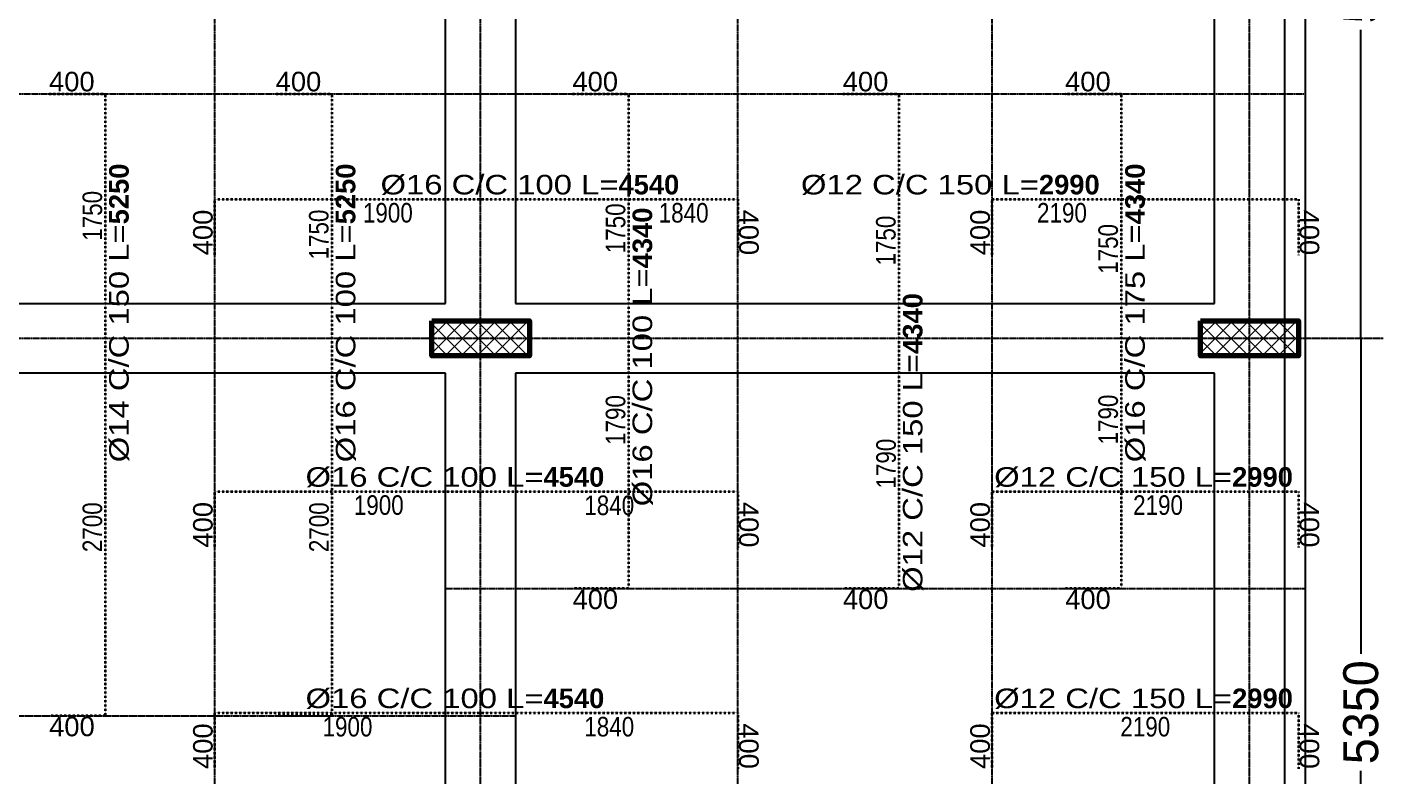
# Model space of a CAD drawing. Header units: millimetres. Extents: x 2103 to 24010, y 2231 to 32064.
# Drawn here: x 14304 to 24010, y 9620 to 14976 of the extents above; entities that cross this region are included whole.
import ezdxf

# ---------------------------------------------------------------- set-up
doc = ezdxf.new("R2010")
doc.units = ezdxf.units.MM
doc.linetypes.add('CENTER', pattern=[2, 1.25, -0.25, 0.25, -0.25])
doc.linetypes.add('HIDDEN', pattern=[0.375, 0.25, -0.125])
for name, color, linetype, lineweight in [('A- Hatch', 8, 'Continuous', 0), ('BAR N', 104, 'HIDDEN', 35), ('DIM2', 8, 'Continuous', 0)]:
    doc.layers.add(name, color=color, linetype=linetype, lineweight=lineweight)
for name, color, linetype in [('ConcreteEdges', 3, 'Continuous'), ('DIM', 1, 'Continuous'), ('GRIDLINES', 9, 'Continuous'), ('TEXT', 2, 'Continuous'), ('TREES', 3, 'Continuous')]:
    doc.layers.add(name, color=color, linetype=linetype)
doc.styles.add('style5', font='')
doc.styles.add('yonas', font='')
doc.styles.get('style5').set_extended_font_data('Tempus Sans ITC')
doc.styles.get('yonas').set_extended_font_data('Tw Cen MT')
doc.dimstyles.new('detail 20', dxfattribs={"dimtxt": 200, "dimasz": 3, "dimexe": 7, "dimexo": 7, "dimgap": 5, "dimtad": 0, "dimtoh": 1, "dimdec": 0, "dimzin": 0, "dimdsep": 46, "dimtxsty": 'yonas', "dimblk": 'ARCHTICK', "dimcen": 0.03, "dimdle": 7, "dimclrd": 13, "dimclrt": 1, "dimadec": 0, "dimazin": 0, "dimtfac": 1, "dimtdec": 0, "dimtofl": 0, "dimtmove": 0, "dimatfit": 3, "dimldrblk": 'ARCHTICK', "dimfxl": 10, "dimfxlon": 1, "dimtolj": 1, "dimtzin": 0, "dimarcsym": 1})
doc.dimstyles.new('DIM 25. Beam', dxfattribs={"dimtxt": 140, "dimasz": 75, "dimexe": 75, "dimexo": 20, "dimgap": 20, "dimtad": 1, "dimdec": 0, "dimrnd": 10, "dimzin": 0, "dimdsep": 46, "dimtxsty": 'style5', "dimblk": 'OBLIQUE', "dimcen": 0, "dimdle": 75, "dimse1": 1, "dimse2": 1, "dimsd1": 1, "dimsd2": 1, "dimclrd": 1, "dimclre": 1, "dimclrt": 2, "dimadec": 0, "dimazin": 0, "dimtfac": 1, "dimtdec": 0, "dimtix": 1, "dimtmove": 2, "dimatfit": 2, "dimldrblk": 'OPEN', "dimfxl": 75, "dimtolj": 1, "dimtzin": 0, "dimarcsym": 0})

# ---------------------------------------------------------------- blocks, each defined once
blk = doc.blocks.new('*D560')
at = {"layer": 'Defpoints', "color": 0}
for p in [(15648.3, 10069.8), (17544, 10069.8), (15648.3, 9880.6)]:
    blk.add_point(p, dxfattribs=at)
at = {"layer": 'TEXT', "color": 2, "insert": (16596.1, 9970.6), "char_height": 140, "attachment_point": 5, "style": 'style5'}
blk.add_mtext('\\A1;{\\fTechnic|b0|i0|c2|p2;1900}', dxfattribs=at)
blk = doc.blocks.new('_Oblique')
at = {"color": 0, "linetype": 'ByBlock', "lineweight": -2}
blk.add_line((-0.5, -0.5), (0.5, 0.5), dxfattribs=at)
blk = doc.blocks.new('_OPEN')
at = {"color": 0, "linetype": 'ByBlock'}
for p, q in [((-1, 0.17), (0, 0)), ((0, 0), (-1, -0.17)), ((0, 0), (-1, 0))]:
    blk.add_line(p, q, dxfattribs=at)
blk = doc.blocks.new('*D561')
at = {"layer": 'Defpoints', "color": 0}
for p in [(17548.9, 10069.8), (19388.3, 10069.8), (19388.3, 9880.6)]:
    blk.add_point(p, dxfattribs=at)
at = {"layer": 'TEXT', "color": 2, "insert": (18468.6, 9970.6), "char_height": 140, "attachment_point": 5, "style": 'style5'}
blk.add_mtext('\\A1;{\\fTechnic|b0|i0|c2|p2;1840}', dxfattribs=at)
blk = doc.blocks.new('*D562')
at = {"layer": 'Defpoints', "color": 0}
for p in [(15648.3, 10069.8), (15648.3, 9669.8), (15648.3, 9669.8)]:
    blk.add_point(p, dxfattribs=at)
at = {"layer": 'DIM', "color": 2, "insert": (15562.5, 9832.2), "char_height": 140, "attachment_point": 5, "rotation": 90, "style": 'style5'}
blk.add_mtext('\\A1;{\\fArial|b0|i0|c0|p34;400}', dxfattribs=at)
blk = doc.blocks.new('*D563')
at = {"layer": 'Defpoints', "color": 0}
for p in [(19388.3, 10069.8), (19392.3, 9668.6), (19547.6, 9669.8)]:
    blk.add_point(p, dxfattribs=at)
at = {"layer": 'DIM', "color": 2, "insert": (19466.1, 9832.9), "char_height": 140, "attachment_point": 5, "rotation": 270.45534, "style": 'style5'}
blk.add_mtext('\\A1;{\\fArial|b0|i0|c0|p34;400}', dxfattribs=at)
blk = doc.blocks.new('*D564')
at = {"layer": 'Defpoints', "color": 0}
for p in [(15248.3, 10069.8), (19788.3, 10083.5), (19788.3, 10083.5)]:
    blk.add_point(p, dxfattribs=at)
at = {"layer": 'TEXT', "color": 2, "insert": (17364.6, 10171.8), "char_height": 140, "attachment_point": 5, "style": 'style5'}
blk.add_mtext('\\A1;{\\fArial|b0|i0|c0|p34;\\W1.2;\\C1;%%C16 C/C 100 L=\\fArial|b1|i0|c0|p34;\\W1;4540}', dxfattribs=at)
blk = doc.blocks.new('*D565')
at = {"layer": 'Defpoints', "color": 0}
for p in [(21208.3, 10069.8), (23398.3, 10069.8), (23398.3, 9880.6)]:
    blk.add_point(p, dxfattribs=at)
at = {"layer": 'TEXT', "color": 2, "insert": (22303.3, 9970.6), "char_height": 140, "attachment_point": 5, "style": 'style5'}
blk.add_mtext('\\A1;{\\fTechnic|b0|i0|c2|p2;2190}', dxfattribs=at)
blk = doc.blocks.new('*D566')
at = {"layer": 'Defpoints', "color": 0}
for p in [(21208.3, 10069.8), (21208.3, 9669.8), (21208.3, 9669.8)]:
    blk.add_point(p, dxfattribs=at)
at = {"layer": 'DIM', "color": 2, "insert": (21122.5, 9832.2), "char_height": 140, "attachment_point": 5, "rotation": 90, "style": 'style5'}
blk.add_mtext('\\A1;{\\fArial|b0|i0|c0|p34;400}', dxfattribs=at)
blk = doc.blocks.new('*D567')
at = {"layer": 'Defpoints', "color": 0}
for p in [(23398.3, 10069.8), (23402.3, 9668.6), (23557.6, 9669.8)]:
    blk.add_point(p, dxfattribs=at)
at = {"layer": 'DIM', "color": 2, "insert": (23476.1, 9832.9), "char_height": 140, "attachment_point": 5, "rotation": 270.45534, "style": 'style5'}
blk.add_mtext('\\A1;{\\fArial|b0|i0|c0|p34;400}', dxfattribs=at)
blk = doc.blocks.new('*D568')
at = {"layer": 'Defpoints', "color": 0}
for p in [(20808.3, 10069.8), (23798.3, 10083.5), (23798.3, 10083.5)]:
    blk.add_point(p, dxfattribs=at)
at = {"layer": 'TEXT', "color": 2, "insert": (22290.8, 10171.8), "char_height": 140, "attachment_point": 5, "style": 'style5'}
blk.add_mtext('\\A1;{\\fArial|b0|i0|c0|p34;\\W1.2;\\C1;%%C12 C/C 150 L=\\fArial|b1|i0|c0|p34;\\W1;2990}', dxfattribs=at)
blk = doc.blocks.new('*D629')
at = {"layer": 'Defpoints', "color": 0}
for p in [(20539.8, 14499.9), (20539.8, 14499.9), (20539.8, 12752.3)]:
    blk.add_point(p, dxfattribs=at)
at = {"layer": 'TEXT', "color": 2, "insert": (20448.2, 13449.1), "char_height": 140, "attachment_point": 5, "rotation": 90, "style": 'style5'}
blk.add_mtext('\\A1;{\\fTechnic|b0|i0|c2|p2;1750}', dxfattribs=at)
blk = doc.blocks.new('*D630')
at = {"layer": 'Defpoints', "color": 0}
for p in [(20539.8, 12747.4), (20539.8, 10959.9), (20539.8, 10959.9)]:
    blk.add_point(p, dxfattribs=at)
at = {"layer": 'TEXT', "color": 2, "insert": (20449.8, 11853.6), "char_height": 140, "attachment_point": 5, "rotation": 90, "style": 'style5'}
blk.add_mtext('\\A1;{\\fTechnic|b0|i0|c2|p2;1790}', dxfattribs=at)
blk = doc.blocks.new('*D631')
at = {"layer": 'Defpoints', "color": 0}
for p in [(20139.8, 14499.9), (20139.8, 14499.9), (20539.8, 14499.9)]:
    blk.add_point(p, dxfattribs=at)
at = {"layer": 'DIM', "color": 2, "insert": (20302.3, 14585.7), "char_height": 140, "attachment_point": 5, "style": 'style5'}
blk.add_mtext('\\A1;{\\fArial|b0|i0|c0|p34;400}', dxfattribs=at)
blk = doc.blocks.new('*D632')
at = {"layer": 'Defpoints', "color": 0}
for p in [(20138.6, 10955.9), (20539.8, 10959.9), (20139.9, 10800.6)]:
    blk.add_point(p, dxfattribs=at)
at = {"layer": 'DIM', "color": 2, "insert": (20303, 10882), "char_height": 140, "attachment_point": 5, "rotation": 0.45534, "style": 'style5'}
blk.add_mtext('\\A1;{\\fArial|b0|i0|c0|p34;400}', dxfattribs=at)
blk = doc.blocks.new('*D633')
at = {"layer": 'Defpoints', "color": 0}
for p in [(20539.8, 14899.9), (20539.8, 10559.9), (20539.8, 10559.9)]:
    blk.add_point(p, dxfattribs=at)
at = {"layer": 'TEXT', "color": 2, "insert": (20641.8, 12004.7), "char_height": 140, "attachment_point": 5, "rotation": 90, "style": 'style5'}
blk.add_mtext('\\A1;{\\fArial|b0|i0|c0|p34;\\W1.2;\\C1;%%C12 C/C 150 L=\\fArial|b1|i0|c0|p34;\\W1;4340}', dxfattribs=at)
blk = doc.blocks.new('*D634')
at = {"layer": 'Defpoints', "color": 0}
for p in [(14861.7, 14499.9), (14861.7, 14499.9), (14861.7, 12752.3)]:
    blk.add_point(p, dxfattribs=at)
at = {"layer": 'TEXT', "color": 2, "insert": (14771.7, 13626.1), "char_height": 140, "attachment_point": 5, "rotation": 90, "style": 'style5'}
blk.add_mtext('\\A1;{\\fTechnic|b0|i0|c2|p2;1750}', dxfattribs=at)
blk = doc.blocks.new('*D635')
at = {"layer": 'Defpoints', "color": 0}
for p in [(14861.7, 12747.4), (14861.7, 10049.9), (14861.7, 10049.9)]:
    blk.add_point(p, dxfattribs=at)
at = {"layer": 'TEXT', "color": 2, "insert": (14771.7, 11398.6), "char_height": 140, "attachment_point": 5, "rotation": 90, "style": 'style5'}
blk.add_mtext('\\A1;{\\fTechnic|b0|i0|c2|p2;2700}', dxfattribs=at)
blk = doc.blocks.new('*D636')
at = {"layer": 'Defpoints', "color": 0}
for p in [(14461.7, 14499.9), (14461.7, 14499.9), (14861.7, 14499.9)]:
    blk.add_point(p, dxfattribs=at)
at = {"layer": 'DIM', "color": 2, "insert": (14624.1, 14585.7), "char_height": 140, "attachment_point": 5, "style": 'style5'}
blk.add_mtext('\\A1;{\\fArial|b0|i0|c0|p34;400}', dxfattribs=at)
blk = doc.blocks.new('*D637')
at = {"layer": 'Defpoints', "color": 0}
for p in [(14460.4, 10045.9), (14861.7, 10049.9), (14461.7, 9890.6)]:
    blk.add_point(p, dxfattribs=at)
at = {"layer": 'DIM', "color": 2, "insert": (14624.8, 9972), "char_height": 140, "attachment_point": 5, "rotation": 0.45534, "style": 'style5'}
blk.add_mtext('\\A1;{\\fArial|b0|i0|c0|p34;400}', dxfattribs=at)
blk = doc.blocks.new('*D638')
at = {"layer": 'Defpoints', "color": 0}
for p in [(14861.7, 14899.9), (14861.7, 9649.9), (14861.7, 9649.9)]:
    blk.add_point(p, dxfattribs=at)
at = {"layer": 'TEXT', "color": 2, "insert": (14963.6, 12931.7), "char_height": 140, "attachment_point": 5, "rotation": 90, "style": 'style5'}
blk.add_mtext('\\A1;{\\fArial|b0|i0|c0|p34;\\W1.2;\\C1;%%C14 C/C 150 L=\\fArial|b1|i0|c0|p34;\\W1;5250}', dxfattribs=at)
blk = doc.blocks.new('*D714')
at = {"layer": 'Defpoints', "color": 0}
for p in [(16483, 14499.9), (16483, 14499.9), (16483, 12752.3)]:
    blk.add_point(p, dxfattribs=at)
at = {"layer": 'TEXT', "color": 2, "insert": (16391.4, 13492.4), "char_height": 140, "attachment_point": 5, "rotation": 90, "style": 'style5'}
blk.add_mtext('\\A1;{\\fTechnic|b0|i0|c2|p2;1750}', dxfattribs=at)
blk = doc.blocks.new('*D715')
at = {"layer": 'Defpoints', "color": 0}
for p in [(16483, 12747.4), (16483, 10049.9), (16483, 10049.9)]:
    blk.add_point(p, dxfattribs=at)
at = {"layer": 'TEXT', "color": 2, "insert": (16393, 11398.6), "char_height": 140, "attachment_point": 5, "rotation": 90, "style": 'style5'}
blk.add_mtext('\\A1;{\\fTechnic|b0|i0|c2|p2;2700}', dxfattribs=at)
blk = doc.blocks.new('*D716')
at = {"layer": 'Defpoints', "color": 0}
for p in [(16483, 14899.9), (16483, 9649.9), (16483, 9649.9)]:
    blk.add_point(p, dxfattribs=at)
at = {"layer": 'TEXT', "color": 2, "insert": (16585, 12931.7), "char_height": 140, "attachment_point": 5, "rotation": 90, "style": 'style5'}
blk.add_mtext('\\A1;{\\fArial|b0|i0|c0|p34;\\W1.2;\\C1;%%C16 C/C 100 L=\\fArial|b1|i0|c0|p34;\\W1;5250}', dxfattribs=at)
blk = doc.blocks.new('*D717')
at = {"layer": 'Defpoints', "color": 0}
for p in [(18606.1, 14499.9), (18606.1, 14499.9), (18606.1, 12752.3)]:
    blk.add_point(p, dxfattribs=at)
at = {"layer": 'TEXT', "color": 2, "insert": (18514.5, 13536.9), "char_height": 140, "attachment_point": 5, "rotation": 90, "style": 'style5'}
blk.add_mtext('\\A1;{\\fTechnic|b0|i0|c2|p2;1750}', dxfattribs=at)
blk = doc.blocks.new('*D718')
at = {"layer": 'Defpoints', "color": 0}
for p in [(18606.1, 12747.4), (18606.1, 10959.9), (18606.1, 10959.9)]:
    blk.add_point(p, dxfattribs=at)
at = {"layer": 'TEXT', "color": 2, "insert": (18514.5, 12165.5), "char_height": 140, "attachment_point": 5, "rotation": 90, "style": 'style5'}
blk.add_mtext('\\A1;{\\fTechnic|b0|i0|c2|p2;1790}', dxfattribs=at)
blk = doc.blocks.new('*D719')
at = {"layer": 'Defpoints', "color": 0}
for p in [(18206.1, 14499.9), (18206.1, 14499.9), (18606.1, 14499.9)]:
    blk.add_point(p, dxfattribs=at)
at = {"layer": 'DIM', "color": 2, "insert": (18368.5, 14585.7), "char_height": 140, "attachment_point": 5, "style": 'style5'}
blk.add_mtext('\\A1;{\\fArial|b0|i0|c0|p34;400}', dxfattribs=at)
blk = doc.blocks.new('*D720')
at = {"layer": 'Defpoints', "color": 0}
for p in [(18204.9, 10955.9), (18606.1, 10959.9), (18206.1, 10800.6)]:
    blk.add_point(p, dxfattribs=at)
at = {"layer": 'DIM', "color": 2, "insert": (18369.2, 10882), "char_height": 140, "attachment_point": 5, "rotation": 0.45534, "style": 'style5'}
blk.add_mtext('\\A1;{\\fArial|b0|i0|c0|p34;400}', dxfattribs=at)
blk = doc.blocks.new('*D721')
at = {"layer": 'Defpoints', "color": 0}
for p in [(18606.1, 14899.9), (18606.1, 10559.9), (18606.1, 10559.9)]:
    blk.add_point(p, dxfattribs=at)
at = {"layer": 'TEXT', "color": 2, "insert": (18708.1, 12616.9), "char_height": 140, "attachment_point": 5, "rotation": 90, "style": 'style5'}
blk.add_mtext('\\A1;{\\fArial|b0|i0|c0|p34;\\W1.2;\\C1;%%C16 C/C 100 L=\\fArial|b1|i0|c0|p34;\\W1;4340}', dxfattribs=at)
blk = doc.blocks.new('*D722')
at = {"layer": 'Defpoints', "color": 0}
for p in [(22130.4, 14499.9), (22130.4, 14499.9), (22130.4, 12752.3)]:
    blk.add_point(p, dxfattribs=at)
at = {"layer": 'TEXT', "color": 2, "insert": (22038.7, 13389.6), "char_height": 140, "attachment_point": 5, "rotation": 90, "style": 'style5'}
blk.add_mtext('\\A1;{\\fTechnic|b0|i0|c2|p2;1750}', dxfattribs=at)
blk = doc.blocks.new('*D723')
at = {"layer": 'Defpoints', "color": 0}
for p in [(22130.4, 12747.4), (22130.4, 10959.9), (22130.4, 10959.9)]:
    blk.add_point(p, dxfattribs=at)
at = {"layer": 'TEXT', "color": 2, "insert": (22038.7, 12168.9), "char_height": 140, "attachment_point": 5, "rotation": 90, "style": 'style5'}
blk.add_mtext('\\A1;{\\fTechnic|b0|i0|c2|p2;1790}', dxfattribs=at)
blk = doc.blocks.new('*D724')
at = {"layer": 'Defpoints', "color": 0}
for p in [(21730.4, 14499.9), (21730.4, 14499.9), (22130.4, 14499.9)]:
    blk.add_point(p, dxfattribs=at)
at = {"layer": 'DIM', "color": 2, "insert": (21892.8, 14585.7), "char_height": 140, "attachment_point": 5, "style": 'style5'}
blk.add_mtext('\\A1;{\\fArial|b0|i0|c0|p34;400}', dxfattribs=at)
blk = doc.blocks.new('*D725')
at = {"layer": 'Defpoints', "color": 0}
for p in [(21729.1, 10955.9), (22130.4, 10959.9), (21730.4, 10800.6)]:
    blk.add_point(p, dxfattribs=at)
at = {"layer": 'DIM', "color": 2, "insert": (21893.5, 10882), "char_height": 140, "attachment_point": 5, "rotation": 0.45534, "style": 'style5'}
blk.add_mtext('\\A1;{\\fArial|b0|i0|c0|p34;400}', dxfattribs=at)
blk = doc.blocks.new('*D726')
at = {"layer": 'Defpoints', "color": 0}
for p in [(22130.4, 14899.9), (22130.4, 10559.9), (22130.4, 10559.9)]:
    blk.add_point(p, dxfattribs=at)
at = {"layer": 'TEXT', "color": 2, "insert": (22232.3, 12931.7), "char_height": 140, "attachment_point": 5, "rotation": 90, "style": 'style5'}
blk.add_mtext('\\A1;{\\fArial|b0|i0|c0|p34;\\W1.2;\\C1;%%C16 C/C 175 L=\\fArial|b1|i0|c0|p34;\\W1;4340}', dxfattribs=at)
blk = doc.blocks.new('*D767')
at = {"layer": 'Defpoints', "color": 0}
for p in [(15648.3, 11653.6), (17544, 11653.6), (15648.3, 11464.4)]:
    blk.add_point(p, dxfattribs=at)
at = {"layer": 'TEXT', "color": 2, "insert": (16819.8, 11556.1), "char_height": 140, "attachment_point": 5, "style": 'style5'}
blk.add_mtext('\\A1;{\\fTechnic|b0|i0|c2|p2;1900}', dxfattribs=at)
blk = doc.blocks.new('*D768')
at = {"layer": 'Defpoints', "color": 0}
for p in [(17548.9, 11653.6), (19388.3, 11653.6), (19388.3, 11464.4)]:
    blk.add_point(p, dxfattribs=at)
at = {"layer": 'TEXT', "color": 2, "insert": (18468.6, 11554.4), "char_height": 140, "attachment_point": 5, "style": 'style5'}
blk.add_mtext('\\A1;{\\fTechnic|b0|i0|c2|p2;1840}', dxfattribs=at)
blk = doc.blocks.new('*D769')
at = {"layer": 'Defpoints', "color": 0}
for p in [(15648.3, 11653.6), (15648.3, 11253.6), (15648.3, 11253.6)]:
    blk.add_point(p, dxfattribs=at)
at = {"layer": 'DIM', "color": 2, "insert": (15562.5, 11416.1), "char_height": 140, "attachment_point": 5, "rotation": 90, "style": 'style5'}
blk.add_mtext('\\A1;{\\fArial|b0|i0|c0|p34;400}', dxfattribs=at)
blk = doc.blocks.new('*D770')
at = {"layer": 'Defpoints', "color": 0}
for p in [(19388.3, 11653.6), (19392.3, 11252.4), (19547.6, 11253.7)]:
    blk.add_point(p, dxfattribs=at)
at = {"layer": 'DIM', "color": 2, "insert": (19466.1, 11416.8), "char_height": 140, "attachment_point": 5, "rotation": 270.45534, "style": 'style5'}
blk.add_mtext('\\A1;{\\fArial|b0|i0|c0|p34;400}', dxfattribs=at)
blk = doc.blocks.new('*D771')
at = {"layer": 'Defpoints', "color": 0}
for p in [(15248.3, 11653.6), (19788.3, 11667.3), (19788.3, 11667.3)]:
    blk.add_point(p, dxfattribs=at)
at = {"layer": 'TEXT', "color": 2, "insert": (17364.6, 11755.6), "char_height": 140, "attachment_point": 5, "style": 'style5'}
blk.add_mtext('\\A1;{\\fArial|b0|i0|c0|p34;\\W1.2;\\C1;%%C16 C/C 100 L=\\fArial|b1|i0|c0|p34;\\W1;4540}', dxfattribs=at)
blk = doc.blocks.new('*D776')
at = {"layer": 'Defpoints', "color": 0}
for p in [(21208.3, 11653.6), (23398.3, 11653.6), (23398.3, 11464.4)]:
    blk.add_point(p, dxfattribs=at)
at = {"layer": 'TEXT', "color": 2, "insert": (22394.8, 11556.1), "char_height": 140, "attachment_point": 5, "style": 'style5'}
blk.add_mtext('\\A1;{\\fTechnic|b0|i0|c2|p2;2190}', dxfattribs=at)
blk = doc.blocks.new('*D777')
at = {"layer": 'Defpoints', "color": 0}
for p in [(21208.3, 11653.6), (21208.3, 11253.6), (21208.3, 11253.6)]:
    blk.add_point(p, dxfattribs=at)
at = {"layer": 'DIM', "color": 2, "insert": (21122.5, 11416.1), "char_height": 140, "attachment_point": 5, "rotation": 90, "style": 'style5'}
blk.add_mtext('\\A1;{\\fArial|b0|i0|c0|p34;400}', dxfattribs=at)
blk = doc.blocks.new('*D778')
at = {"layer": 'Defpoints', "color": 0}
for p in [(23398.3, 11653.6), (23402.3, 11252.4), (23557.6, 11253.7)]:
    blk.add_point(p, dxfattribs=at)
at = {"layer": 'DIM', "color": 2, "insert": (23476.1, 11416.8), "char_height": 140, "attachment_point": 5, "rotation": 270.45534, "style": 'style5'}
blk.add_mtext('\\A1;{\\fArial|b0|i0|c0|p34;400}', dxfattribs=at)
blk = doc.blocks.new('*D779')
at = {"layer": 'Defpoints', "color": 0}
for p in [(20808.3, 11653.6), (23798.3, 11667.3), (23798.3, 11667.3)]:
    blk.add_point(p, dxfattribs=at)
at = {"layer": 'TEXT', "color": 2, "insert": (22290.8, 11755.6), "char_height": 140, "attachment_point": 5, "style": 'style5'}
blk.add_mtext('\\A1;{\\fArial|b0|i0|c0|p34;\\W1.2;\\C1;%%C12 C/C 150 L=\\fArial|b1|i0|c0|p34;\\W1;2990}', dxfattribs=at)
blk = doc.blocks.new('*D780')
at = {"layer": 'Defpoints', "color": 0}
for p in [(15648.3, 13744.7), (17544, 13744.7), (15648.3, 13555.5)]:
    blk.add_point(p, dxfattribs=at)
at = {"layer": 'TEXT', "color": 2, "insert": (16884.8, 13647.1), "char_height": 140, "attachment_point": 5, "style": 'style5'}
blk.add_mtext('\\A1;{\\fTechnic|b0|i0|c2|p2;1900}', dxfattribs=at)
blk = doc.blocks.new('*D781')
at = {"layer": 'Defpoints', "color": 0}
for p in [(17548.9, 13744.7), (19388.3, 13744.7), (19388.3, 13555.5)]:
    blk.add_point(p, dxfattribs=at)
at = {"layer": 'TEXT', "color": 2, "insert": (19000.8, 13647), "char_height": 140, "attachment_point": 5, "style": 'style5'}
blk.add_mtext('\\A1;{\\fTechnic|b0|i0|c2|p2;1840}', dxfattribs=at)
blk = doc.blocks.new('*D782')
at = {"layer": 'Defpoints', "color": 0}
for p in [(15648.3, 13744.7), (15648.3, 13344.7), (15648.3, 13344.7)]:
    blk.add_point(p, dxfattribs=at)
at = {"layer": 'DIM', "color": 2, "insert": (15562.5, 13507.1), "char_height": 140, "attachment_point": 5, "rotation": 90, "style": 'style5'}
blk.add_mtext('\\A1;{\\fArial|b0|i0|c0|p34;400}', dxfattribs=at)
blk = doc.blocks.new('*D783')
at = {"layer": 'Defpoints', "color": 0}
for p in [(19388.3, 13744.7), (19392.3, 13343.5), (19547.6, 13344.7)]:
    blk.add_point(p, dxfattribs=at)
at = {"layer": 'DIM', "color": 2, "insert": (19466.1, 13507.8), "char_height": 140, "attachment_point": 5, "rotation": 270.45534, "style": 'style5'}
blk.add_mtext('\\A1;{\\fArial|b0|i0|c0|p34;400}', dxfattribs=at)
blk = doc.blocks.new('*D784')
at = {"layer": 'Defpoints', "color": 0}
for p in [(15248.3, 13744.7), (19788.3, 13758.4), (19788.3, 13758.4)]:
    blk.add_point(p, dxfattribs=at)
at = {"layer": 'TEXT', "color": 2, "insert": (17900.9, 13846.7), "char_height": 140, "attachment_point": 5, "style": 'style5'}
blk.add_mtext('\\A1;{\\fArial|b0|i0|c0|p34;\\W1.2;\\C1;%%C16 C/C 100 L=\\fArial|b1|i0|c0|p34;\\W1;4540}', dxfattribs=at)
blk = doc.blocks.new('*D785')
at = {"layer": 'Defpoints', "color": 0}
for p in [(21208.3, 13744.7), (23398.3, 13744.7), (23398.3, 13555.5)]:
    blk.add_point(p, dxfattribs=at)
at = {"layer": 'TEXT', "color": 2, "insert": (21707.3, 13647.1), "char_height": 140, "attachment_point": 5, "style": 'style5'}
blk.add_mtext('\\A1;{\\fTechnic|b0|i0|c2|p2;2190}', dxfattribs=at)
blk = doc.blocks.new('*D786')
at = {"layer": 'Defpoints', "color": 0}
for p in [(21208.3, 13744.7), (21208.3, 13344.7), (21208.3, 13344.7)]:
    blk.add_point(p, dxfattribs=at)
at = {"layer": 'DIM', "color": 2, "insert": (21122.5, 13507.1), "char_height": 140, "attachment_point": 5, "rotation": 90, "style": 'style5'}
blk.add_mtext('\\A1;{\\fArial|b0|i0|c0|p34;400}', dxfattribs=at)
blk = doc.blocks.new('*D787')
at = {"layer": 'Defpoints', "color": 0}
for p in [(23398.3, 13744.7), (23402.3, 13343.5), (23557.6, 13344.7)]:
    blk.add_point(p, dxfattribs=at)
at = {"layer": 'DIM', "color": 2, "insert": (23476.1, 13507.8), "char_height": 140, "attachment_point": 5, "rotation": 270.45534, "style": 'style5'}
blk.add_mtext('\\A1;{\\fArial|b0|i0|c0|p34;400}', dxfattribs=at)
blk = doc.blocks.new('*D788')
at = {"layer": 'Defpoints', "color": 0}
for p in [(20808.3, 13744.7), (23798.3, 13758.4), (23798.3, 13758.4)]:
    blk.add_point(p, dxfattribs=at)
at = {"layer": 'TEXT', "color": 2, "insert": (20908.6, 13846.7), "char_height": 140, "attachment_point": 5, "style": 'style5'}
blk.add_mtext('\\A1;{\\fArial|b0|i0|c0|p34;\\W1.2;\\C1;%%C12 C/C 150 L=\\fArial|b1|i0|c0|p34;\\W1;2990}', dxfattribs=at)
blk = doc.blocks.new('*D875')
at = {"layer": 'Defpoints', "color": 0}
for p in [(16083, 14499.9), (16083, 14499.9), (16483, 14499.9)]:
    blk.add_point(p, dxfattribs=at)
at = {"layer": 'DIM', "color": 2, "insert": (16245.4, 14585.7), "char_height": 140, "attachment_point": 5, "style": 'style5'}
blk.add_mtext('\\A1;{\\fArial|b0|i0|c0|p34;400}', dxfattribs=at)
blk = doc.blocks.new('_ArchTick')
at = {"color": 0, "linetype": 'ByBlock', "const_width": 0.15}
blk.add_lwpolyline([(-0.5, -0.5), (0.5, 0.5)], dxfattribs=at)
blk = doc.blocks.new('*D962')
at = {"layer": 'Defpoints', "color": 0}
for p in [(23448.3, 12749.9), (23846.1, 12749.9), (23448.3, 7399.9)]:
    blk.add_point(p, dxfattribs=at)
at = {"layer": 'DIM2', "color": 0, "lineweight": -2, "ltscale": 10}
for p, q in [((23836.1, 12749.9), (23853.1, 12749.9)), ((23836.1, 7399.9), (23853.1, 7399.9))]:
    blk.add_line(p, q, dxfattribs=at)
at = {"layer": 'DIM2', "color": 7, "lineweight": -2, "ltscale": 10}
for p, q in [((23846.1, 12756.9), (23846.1, 10492.9)), ((23846.1, 7392.9), (23846.1, 9656.9))]:
    blk.add_line(p, q, dxfattribs=at)
at = {"layer": 'DIM2', "color": 7, "lineweight": -2, "xscale": 3, "yscale": 3, "zscale": 3}
for p, rotation in [((23846.1, 12749.9), 90), ((23846.1, 7399.9), 270)]:
    blk.add_blockref('_ArchTick', p, dxfattribs=dict(at, rotation=rotation))
at = {"layer": 'DIM2', "color": 7, "lineweight": 25, "insert": (23846.1, 10074.9), "char_height": 250, "attachment_point": 5, "rotation": 90, "style": 'yonas'}
blk.add_mtext('\\A1;5350', dxfattribs=at)
blk = doc.blocks.new('*D963')
at = {"layer": 'Defpoints', "color": 0}
for p in [(23448.3, 17999.9), (23846.1, 17999.9), (23448.3, 12749.9)]:
    blk.add_point(p, dxfattribs=at)
at = {"layer": 'DIM2', "color": 0, "lineweight": -2, "ltscale": 10}
for p, q in [((23836.1, 17999.9), (23853.1, 17999.9)), ((23836.1, 12749.9), (23853.1, 12749.9))]:
    blk.add_line(p, q, dxfattribs=at)
at = {"layer": 'DIM2', "color": 7, "lineweight": -2, "ltscale": 10}
for p, q in [((23846.1, 18006.9), (23846.1, 15792.9)), ((23846.1, 12742.9), (23846.1, 14956.9))]:
    blk.add_line(p, q, dxfattribs=at)
at = {"layer": 'DIM2', "color": 7, "lineweight": -2, "xscale": 3, "yscale": 3, "zscale": 3}
for p, rotation in [((23846.1, 17999.9), 90), ((23846.1, 12749.9), 270)]:
    blk.add_blockref('_ArchTick', p, dxfattribs=dict(at, rotation=rotation))
at = {"layer": 'DIM2', "color": 7, "lineweight": 25, "insert": (23846.1, 15374.9), "char_height": 250, "attachment_point": 5, "rotation": 90, "style": 'yonas'}
blk.add_mtext('\\A1;5250', dxfattribs=at)

msp = doc.modelspace()

# ---------------------------------------------------------------- hatches: boundary and pattern name
at = {"layer": 'A- Hatch'}
h = msp.add_hatch(dxfattribs=at)
h.set_pattern_fill('ANSI37', color=256, scale=650, style=0)
h.set_pattern_definition([(45, (-588705.086, 517411.16), (-57.452426, 57.452426), []), (135, (-588705.086, 517411.16), (-57.452426, -57.452426), [])])
h.paths.add_polyline_path([(17198.9, 12874.9), (17898.9, 12874.9), (17898.9, 12624.9), (17198.9, 12624.9)])
h = msp.add_hatch(dxfattribs=at)
h.set_pattern_fill('ANSI37', color=256, scale=650, style=0)
h.set_pattern_definition([(45, (-583205.086, 517411.16), (-57.452426, 57.452426), []), (135, (-583205.086, 517411.16), (-57.452426, -57.452426), [])])
h.paths.add_polyline_path([(22698.9, 12874.9), (23398.9, 12874.9), (23398.9, 12624.9), (22698.9, 12624.9)])

# ---------------------------------------------------------------- linework, layer by layer
at = {"layer": 'BAR N', "color": 43, "ltscale": 0.3}
for points in [[(14461.7, 14499.9), (14861.7, 14499.9), (14861.7, 10049.9), (14461.7, 10049.9)], [(16083, 14499.9), (16483, 14499.9), (16483, 10049.9), (16083, 10049.9)], [(18206.1, 14499.9), (18606.1, 14499.9), (18606.1, 10959.9), (18206.1, 10959.9)], [(20139.8, 14499.9), (20539.8, 14499.9), (20539.8, 10959.9), (20139.8, 10959.9)], [(21730.4, 14499.9), (22130.4, 14499.9), (22130.4, 10959.9), (21730.4, 10959.9)], [(15648.3, 13344.7), (15648.3, 13744.7), (19388.3, 13744.7), (19388.3, 13344.7)], [(21208.3, 13344.7), (21208.3, 13744.7), (23398.3, 13744.7), (23398.3, 13344.7)], [(15648.3, 11253.6), (15648.3, 11653.6), (19388.3, 11653.6), (19388.3, 11253.6)], [(21208.3, 11253.6), (21208.3, 11653.6), (23398.3, 11653.6), (23398.3, 11253.6)], [(15648.3, 9669.8), (15648.3, 10069.8), (19388.3, 10069.8), (19388.3, 9669.8)], [(21208.3, 9669.8), (21208.3, 10069.8), (23398.3, 10069.8), (23398.3, 9669.8)]]:
    msp.add_lwpolyline(points, dxfattribs=at)
at = {"layer": 'ConcreteEdges', "color": 3, "linetype": 'Continuous'}
for p, q in [((23448.3, 28439.9), (23448.3, 4349.9)), ((17298.3, 12999.9), (17298.3, 15599.9)), ((17798.3, 15599.9), (17798.3, 12999.9)), ((22798.3, 12999.9), (22798.3, 15599.9)), ((23298.3, 15599.9), (23298.3, 12999.9)), ((12098.3, 12999.9), (17298.3, 12999.9)), ((17798.3, 12999.9), (22798.3, 12999.9)), ((23298.3, 12999.9), (23298.3, 12749.9)), ((23298.3, 12749.9), (23298.3, 12499.9)), ((23298.3, 12749.9), (23298.3, 12499.9)), ((17298.3, 12499.9), (12098.3, 12499.9)), ((17298.3, 9999.9), (17298.3, 12499.9)), ((17798.3, 12499.9), (17798.3, 9999.9)), ((22798.3, 12499.9), (17798.3, 12499.9)), ((22798.3, 9999.9), (22798.3, 12499.9)), ((23298.3, 12499.9), (23298.3, 9999.9)), ((17298.3, 4899.9), (17298.3, 9999.9)), ((17798.3, 9999.9), (17798.3, 7649.9)), ((22798.3, 7649.9), (22798.3, 9999.9)), ((23298.3, 9999.9), (23298.3, 4899.9))]:
    msp.add_line(p, q, dxfattribs=at)
at = {"layer": 'GRIDLINES', "color": 9, "linetype": 'CENTER'}
for p, q in [((17548.3, 3603.1), (17548.3, 30785.2)), ((23048.3, 3603.1), (23048.3, 30785.2)), ((3381.8, 12749.9), (24004.2, 12749.9))]:
    msp.add_line(p, q, dxfattribs=at)
at = {"layer": 'GRIDLINES', "color": 152, "linetype": 'CENTER', "true_color": 0x2776bb}
for p, q in [((15648.3, 4349.9), (15648.3, 28439.9)), ((19388.3, 4349.9), (19388.3, 28439.9)), ((21208.3, 4349.9), (21208.3, 28439.9)), ((5703.4, 14499.9), (23448.3, 14499.9)), ((17298.3, 10959.9), (23448.3, 10959.9)), ((12198.9, 10049.9), (17798.3, 10049.9))]:
    msp.add_line(p, q, dxfattribs=at)
at = {"layer": 'TREES', "color": 3, "lineweight": 70}
for points in [[(17198.9, 12874.9), (17898.9, 12874.9), (17898.9, 12624.9), (17198.9, 12624.9)], [(22698.9, 12874.9), (23398.9, 12874.9), (23398.9, 12624.9), (22698.9, 12624.9)]]:
    msp.add_lwpolyline(points, close=True, dxfattribs=at)

# ---------------------------------------------------------------- dimensions: what is measured, and where the dimension line sits
at = {"layer": 'DIM', "linetype": 'CENTER', "ltscale": 2}
for base, p1, p2, picture, middle in [((14461.7, 14499.9), (14861.7, 14499.9), (14461.7, 14499.9), '*D636', (14624.1, 14585.7)), ((16083, 14499.9), (16483, 14499.9), (16083, 14499.9), '*D875', (16245.4, 14585.7)), ((18206.1, 14499.9), (18606.1, 14499.9), (18206.1, 14499.9), '*D719', (18368.5, 14585.7)), ((20139.8, 14499.9), (20539.8, 14499.9), (20139.8, 14499.9), '*D631', (20302.3, 14585.7)), ((21730.4, 14499.9), (22130.4, 14499.9), (21730.4, 14499.9), '*D724', (21892.8, 14585.7))]:
    dim = msp.add_linear_dim(base=base, p1=p1, p2=p2, text='{\\fArial|b0|i0|c0|p34;<>}', dimstyle='DIM 25. Beam', dxfattribs=at)
    dim.commit()
    dim.dimension.update_dxf_attribs({"geometry": picture, "text_midpoint": middle, "dimtype": 160})
for base, p1, p2, angle, picture, middle in [((15648.3, 13344.7), (15648.3, 13744.7), (15648.3, 13344.7), 90, '*D782', (15562.5, 13507.1)), ((19392.3, 13343.5), (19388.3, 13744.7), (19547.6, 13344.7), 90.45534, '*D783', (19466.1, 13507.8)), ((21208.3, 13344.7), (21208.3, 13744.7), (21208.3, 13344.7), 90, '*D786', (21122.5, 13507.1)), ((23402.3, 13343.5), (23398.3, 13744.7), (23557.6, 13344.7), 90.45534, '*D787', (23476.1, 13507.8)), ((15648.3, 11253.6), (15648.3, 11653.6), (15648.3, 11253.6), 90, '*D769', (15562.5, 11416.1)), ((19392.3, 11252.4), (19388.3, 11653.6), (19547.6, 11253.7), 90.45534, '*D770', (19466.1, 11416.8)), ((21208.3, 11253.6), (21208.3, 11653.6), (21208.3, 11253.6), 90, '*D777', (21122.5, 11416.1)), ((23402.3, 11252.4), (23398.3, 11653.6), (23557.6, 11253.7), 90.45534, '*D778', (23476.1, 11416.8)), ((18204.9, 10955.9), (18606.1, 10959.9), (18206.1, 10800.6), 0.45534, '*D720', (18369.2, 10882)), ((20138.6, 10955.9), (20539.8, 10959.9), (20139.9, 10800.6), 0.45534, '*D632', (20303, 10882)), ((21729.1, 10955.9), (22130.4, 10959.9), (21730.4, 10800.6), 0.45534, '*D725', (21893.5, 10882)), ((14460.4, 10045.9), (14861.7, 10049.9), (14461.7, 9890.6), 0.45534, '*D637', (14624.8, 9972)), ((15648.3, 9669.8), (15648.3, 10069.8), (15648.3, 9669.8), 90, '*D562', (15562.5, 9832.2)), ((19392.3, 9668.6), (19388.3, 10069.8), (19547.6, 9669.8), 90.45534, '*D563', (19466.1, 9832.9)), ((21208.3, 9669.8), (21208.3, 10069.8), (21208.3, 9669.8), 90, '*D566', (21122.5, 9832.2)), ((23402.3, 9668.6), (23398.3, 10069.8), (23557.6, 9669.8), 90.45534, '*D567', (23476.1, 9832.9))]:
    dim = msp.add_linear_dim(base=base, p1=p1, p2=p2, angle=angle, text='{\\fArial|b0|i0|c0|p34;<>}', dimstyle='DIM 25. Beam', dxfattribs=at)
    dim.commit()
    dim.dimension.update_dxf_attribs({"geometry": picture, "text_midpoint": middle, "dimtype": 160})
at = {"layer": 'DIM2', "color": 7, "lineweight": 25, "ltscale": 10}
for base, p1, p2, picture, middle in [((23846.1, 17999.9), (23448.3, 12749.9), (23448.3, 17999.9), '*D963', (23846.1, 15374.9)), ((23846.1, 12749.9), (23448.3, 7399.9), (23448.3, 12749.9), '*D962', (23846.1, 10074.9))]:
    dim = msp.add_linear_dim(base=base, p1=p1, p2=p2, angle=90, dimstyle='detail 20', override={"dimtxt": 250, "dimclrd": 7, "dimclrt": 7, "dimtmove": 1}, dxfattribs=at)
    dim.commit()
    dim.dimension.update_dxf_attribs({"geometry": picture, "text_midpoint": middle})
at = {"layer": 'TEXT'}
for base, p1, p2, angle, text, picture, middle in [((14861.7, 9649.9), (14861.7, 14899.9), (14861.7, 9649.9), 270, '{\\fArial|b0|i0|c0|p34;\\W1.2;\\C1;%%C14 C/C 150 L=\\fArial|b1|i0|c0|p34;\\W1;<>}', '*D638', (14963.6, 12931.7)), ((16483, 9649.9), (16483, 14899.9), (16483, 9649.9), 270, '{\\fArial|b0|i0|c0|p34;\\W1.2;\\C1;%%C16 C/C 100 L=\\fArial|b1|i0|c0|p34;\\W1;<>}', '*D716', (16585, 12931.7)), ((18606.1, 10559.9), (18606.1, 14899.9), (18606.1, 10559.9), 270, '{\\fArial|b0|i0|c0|p34;\\W1.2;\\C1;%%C16 C/C 100 L=\\fArial|b1|i0|c0|p34;\\W1;<>}', '*D721', (18708.1, 12616.9)), ((20539.8, 10559.9), (20539.8, 14899.9), (20539.8, 10559.9), 270, '{\\fArial|b0|i0|c0|p34;\\W1.2;\\C1;%%C12 C/C 150 L=\\fArial|b1|i0|c0|p34;\\W1;<>}', '*D633', (20641.8, 12004.7)), ((22130.4, 10559.9), (22130.4, 14899.9), (22130.4, 10559.9), 270, '{\\fArial|b0|i0|c0|p34;\\W1.2;\\C1;%%C16 C/C 175 L=\\fArial|b1|i0|c0|p34;\\W1;<>}', '*D726', (22232.3, 12931.7)), ((16483, 14499.9), (16483, 12752.3), (16483, 14499.9), 270, '{\\fTechnic|b0|i0|c2|p2;<>}', '*D714', (16391.4, 13492.4)), ((18606.1, 14499.9), (18606.1, 12752.3), (18606.1, 14499.9), 270, '{\\fTechnic|b0|i0|c2|p2;<>}', '*D717', (18514.5, 13536.9)), ((20539.8, 14499.9), (20539.8, 12752.3), (20539.8, 14499.9), 270, '{\\fTechnic|b0|i0|c2|p2;<>}', '*D629', (20448.2, 13449.1)), ((22130.4, 14499.9), (22130.4, 12752.3), (22130.4, 14499.9), 270, '{\\fTechnic|b0|i0|c2|p2;<>}', '*D722', (22038.7, 13389.6)), ((19388.3, 13555.5), (17548.9, 13744.7), (19388.3, 13744.7), 180, '{\\fTechnic|b0|i0|c2|p2;<>}', '*D781', (19000.8, 13647)), ((23398.3, 13555.5), (21208.3, 13744.7), (23398.3, 13744.7), 180, '{\\fTechnic|b0|i0|c2|p2;<>}', '*D785', (21707.3, 13647.1)), ((18606.1093, 10959.8701), (18606.1093, 12747.4113), (18606.1093, 10959.8701), 90, '{\\fTechnic|b0|i0|c2|p2;<>}', '*D718', (18514.4719, 12165.5418)), ((22130.3639, 10959.8701), (22130.3639, 12747.4113), (22130.3639, 10959.8701), 90, '{\\fTechnic|b0|i0|c2|p2;<>}', '*D723', (22038.7265, 12168.8599)), ((23398.3, 11464.4), (21208.3, 11653.6), (23398.3, 11653.6), 180, '{\\fTechnic|b0|i0|c2|p2;<>}', '*D776', (22394.8, 11556.1))]:
    dim = msp.add_linear_dim(base=base, p1=p1, p2=p2, angle=angle, text=text, dimstyle='DIM 25. Beam', dxfattribs=at)
    dim.commit()
    dim.dimension.update_dxf_attribs({"geometry": picture, "text_midpoint": middle, "dimtype": 160})
for base, p1, p2, angle, picture, middle in [((14861.7, 14499.9), (14861.7, 12752.3), (14861.7, 14499.9), 270, '*D634', (14771.7, 13626.1)), ((14861.6596, 10049.8701), (14861.6596, 12747.4113), (14861.6596, 10049.8701), 90, '*D635', (14771.6596, 11398.6407)), ((16482.9901, 10049.8701), (16482.9901, 12747.4113), (16482.9901, 10049.8701), 90, '*D715', (16392.9901, 11398.6407)), ((20539.8413, 10959.8701), (20539.8413, 12747.4113), (20539.8413, 10959.8701), 90, '*D630', (20449.8413, 11853.6407))]:
    dim = msp.add_linear_dim(base=base, p1=p1, p2=p2, angle=angle, text='{\\fTechnic|b0|i0|c2|p2;<>}', dimstyle='DIM 25. Beam', dxfattribs=at)
    dim.commit()
    dim.dimension.update_dxf_attribs({"geometry": picture, "text_midpoint": middle})
for base, p1, p2, text, picture, middle in [((19788.3, 13758.4), (15248.3, 13744.7), (19788.3, 13758.4), '{\\fArial|b0|i0|c0|p34;\\W1.2;\\C1;%%C16 C/C 100 L=\\fArial|b1|i0|c0|p34;\\W1;<>}', '*D784', (17900.9, 13846.7)), ((23798.3, 13758.4), (20808.3, 13744.7), (23798.3, 13758.4), '{\\fArial|b0|i0|c0|p34;\\W1.2;\\C1;%%C12 C/C 150 L=\\fArial|b1|i0|c0|p34;\\W1;<>}', '*D788', (20908.6, 13846.7)), ((15648.3, 13555.5), (17544, 13744.7), (15648.3, 13744.7), '{\\fTechnic|b0|i0|c2|p2;<>}', '*D780', (16884.8, 13647.1)), ((19788.3, 11667.3), (15248.3, 11653.6), (19788.3, 11667.3), '{\\fArial|b0|i0|c0|p34;\\W1.2;\\C1;%%C16 C/C 100 L=\\fArial|b1|i0|c0|p34;\\W1;<>}', '*D771', (17364.6, 11755.6)), ((23798.3, 11667.3), (20808.3, 11653.6), (23798.3, 11667.3), '{\\fArial|b0|i0|c0|p34;\\W1.2;\\C1;%%C12 C/C 150 L=\\fArial|b1|i0|c0|p34;\\W1;<>}', '*D779', (22290.8, 11755.6)), ((15648.3, 11464.4), (17544, 11653.6), (15648.3, 11653.6), '{\\fTechnic|b0|i0|c2|p2;<>}', '*D767', (16819.8, 11556.1)), ((19788.3, 10083.5), (15248.3, 10069.8), (19788.3, 10083.5), '{\\fArial|b0|i0|c0|p34;\\W1.2;\\C1;%%C16 C/C 100 L=\\fArial|b1|i0|c0|p34;\\W1;<>}', '*D564', (17364.6, 10171.8)), ((23798.3, 10083.5), (20808.3, 10069.8), (23798.3, 10083.5), '{\\fArial|b0|i0|c0|p34;\\W1.2;\\C1;%%C12 C/C 150 L=\\fArial|b1|i0|c0|p34;\\W1;<>}', '*D568', (22290.8, 10171.8))]:
    dim = msp.add_linear_dim(base=base, p1=p1, p2=p2, text=text, dimstyle='DIM 25. Beam', dxfattribs=at)
    dim.commit()
    dim.dimension.update_dxf_attribs({"geometry": picture, "text_midpoint": middle, "dimtype": 160})
for base, p1, p2, picture, middle in [((19388.3, 11464.4), (17548.9, 11653.6), (19388.3, 11653.6), '*D768', (18468.6, 11554.4)), ((19388.3, 9880.6), (17548.9, 10069.8), (19388.3, 10069.8), '*D561', (18468.6, 9970.6)), ((23398.3, 9880.6), (21208.3, 10069.8), (23398.3, 10069.8), '*D565', (22303.3, 9970.6))]:
    dim = msp.add_linear_dim(base=base, p1=p1, p2=p2, angle=180, text='{\\fTechnic|b0|i0|c2|p2;<>}', dimstyle='DIM 25. Beam', override={"dimtxsty": 'style5', "dimldrblk": 'OPEN'}, dxfattribs=at)
    dim.commit()
    dim.dimension.update_dxf_attribs({"geometry": picture, "text_midpoint": middle})
dim = msp.add_linear_dim(base=(15648.3, 9880.6), p1=(17544, 10069.8), p2=(15648.3, 10069.8), text='{\\fTechnic|b0|i0|c2|p2;<>}', dimstyle='DIM 25. Beam', override={"dimtxsty": 'style5', "dimldrblk": 'OPEN'}, dxfattribs=at)
dim.commit()
dim.dimension.update_dxf_attribs({"geometry": '*D560', "text_midpoint": (16596.1, 9970.6)})

doc.saveas('drawing.dxf')
